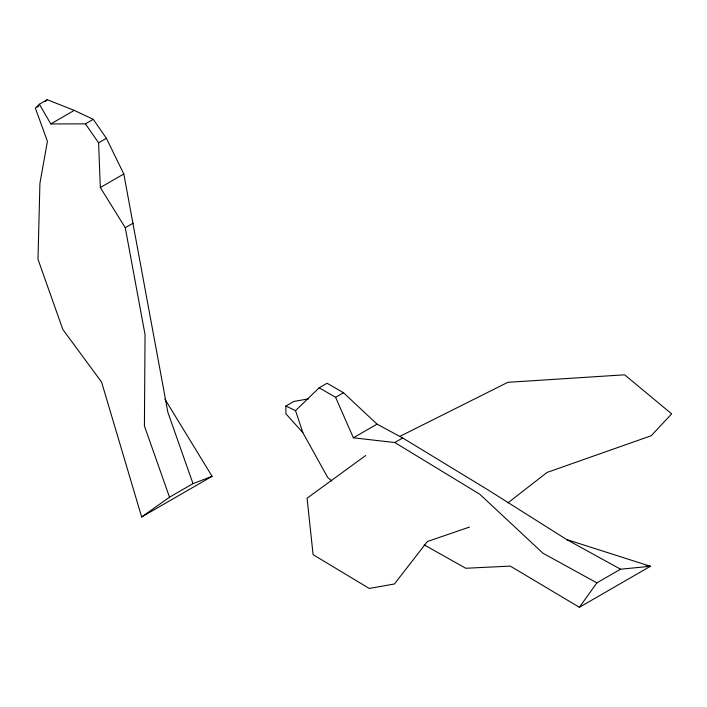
<?xml version="1.0" encoding="UTF-8"?>
<svg xmlns="http://www.w3.org/2000/svg" width="707" height="707" viewBox="0 0 707 707"><rect width="100%" height="100%" fill="white"/><g stroke="black" fill="none" stroke-linecap="round" stroke-linejoin="round"><path stroke-width="1.06" d="M579.404 607.295L596.867 582.877L620.543 569.206L650.422 566.289L579.404 607.295L510.304 566.104L465.763 568.26L424.129 544.85M141.656 516.985L169.521 497.189L193.002 483.632L167.895 412.402L123.805 173.993L106.404 138.298L93.253 119.342L74.27 110.38L47.201 99.705L39.38 104.229L35.35 108.118L47.422 141.312L39.919 183.307L37.984 259.239L62.826 329.462L101.596 382.116L141.656 516.985L212.091 476.324L164.899 399.084M45.186 101.658L47.201 99.705M331.892 481.016L327.703 477.472L302.861 432.675L295.535 410.643L319.175 387.798L327.067 383.247L343.487 392.73L377.034 424.138L402.69 437.978L487.671 489.677L566.59 539.512L620.543 569.206M507.962 502.863L547.024 472.444L651.209 435.733L671.65 413.869L624.617 374.807L507.803 382.328L399.835 436.405M365.669 455.529L307.068 498.223L313.095 554.668L369.257 588.454L394.444 583.973L427.382 541.518L469.492 527.06M37.091 107.119L38.832 106.112M39.38 104.229L50.798 123.937L74.27 110.38M50.798 123.937L85.432 123.866L93.253 119.342M169.521 497.189L144.414 425.959L145.05 334.605L125.263 227.716L100.323 187.541L98.582 142.823L106.404 138.298M100.323 187.541L123.805 173.993M125.263 227.716L133.093 223.2M302.861 432.675L285.902 413.781L285.902 406.012L293.794 401.452L308.623 398.845M319.175 387.798L335.595 397.29L343.487 392.73M335.595 397.29L353.359 437.801L377.034 424.138M353.359 437.801L394.798 442.538L402.69 437.978M193.002 483.632L212.091 476.324M646.074 565.768L650.422 566.289L566.59 539.512M285.902 406.012L295.535 410.643M596.867 582.877L542.914 553.183L479.779 494.228L394.798 442.538M85.432 123.866L98.582 142.823"/></g></svg>
